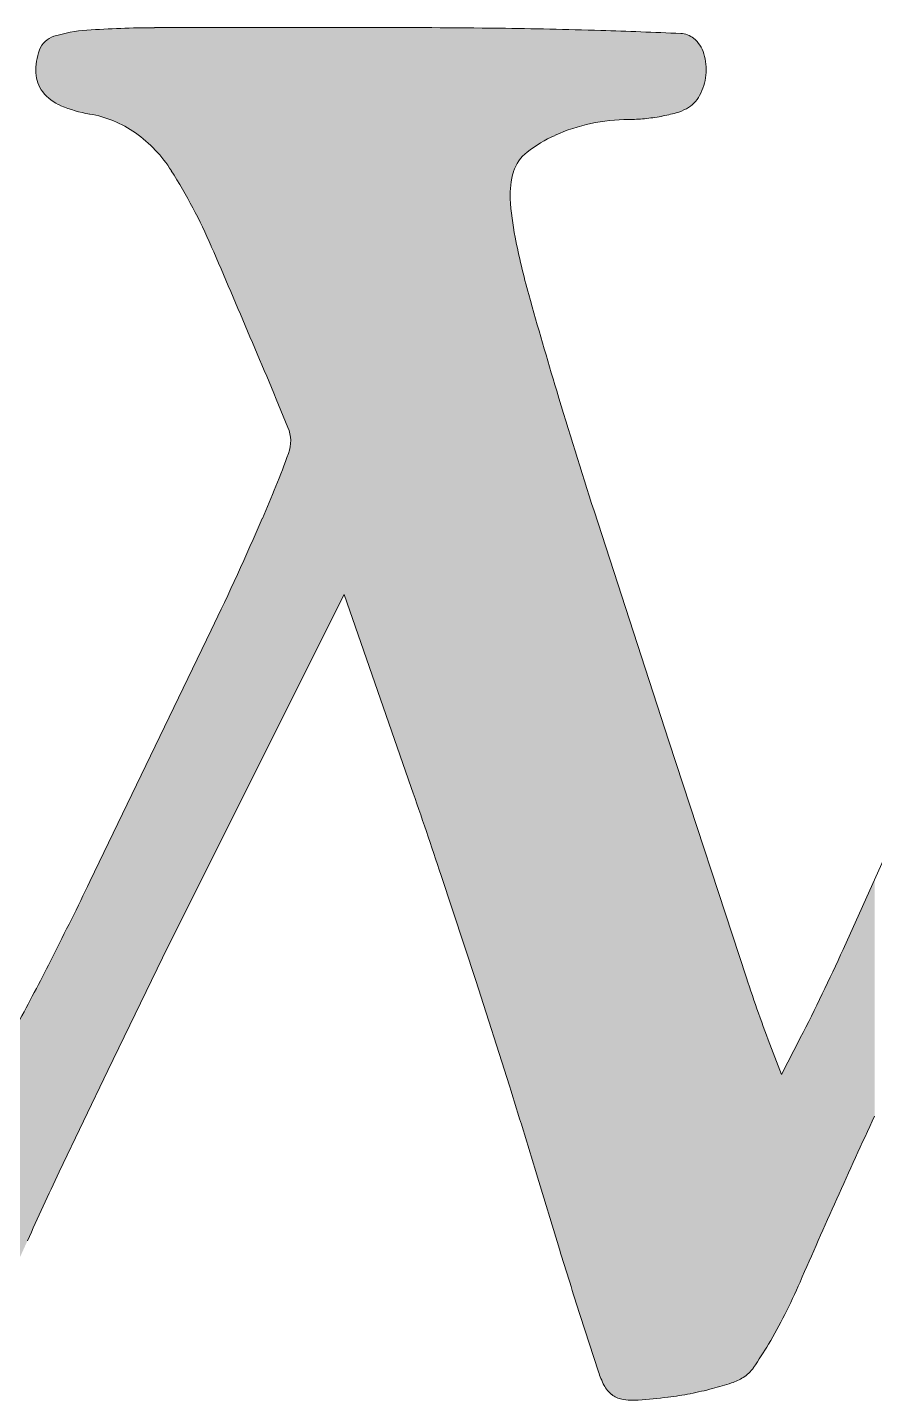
# Model space of a CAD drawing. Extents: x -1132 to 613, y -179 to 712.
# Drawn here: x 410.903 to 412.857, y 94.052 to 97.218 of the extents above; entities that cross this region are included whole.
import ezdxf

# ---------------------------------------------------------------- set-up
doc = ezdxf.new("R2010")
doc.units = 0
doc.layers.get('0').update_dxf_attribs({"lineweight": 13})
doc.layers.add('G-XREF-____-OTLN', color=7, linetype='Continuous', lineweight=13)

# ---------------------------------------------------------------- blocks, each defined once
blk = doc.blocks.new('Blockreferenz-A0UJ2V74XE')
at = {"layer": 'G-XREF-____-OTLN', "color": 0, "linetype": 'ByBlock', "lineweight": -2, "ltscale": 0.13}
for p, q in [((411.6799, 97.2178), (411.196, 97.2178)), ((412.3825, 95.5718), (412.21, 96.1032)), ((411.3379, 95.3207), (411.6335, 95.9104)), ((411.6335, 95.9104), (411.7883, 95.4652)), ((411.327, 95.8283), (411.0469, 95.2482)), ((412.5614, 95.0262), (412.3825, 95.5718)), ((412.9925, 95.5546), (412.7848, 95.0919)), ((411.2145, 95.0722), (411.3379, 95.3207)), ((411.8573, 95.2624), (411.937, 95.0199)), ((411.0882, 94.8129), (411.2145, 95.0722)), ((411.937, 95.0199), (412.0146, 94.7773)), ((412.6421, 94.8033), (412.6192, 94.8634)), ((412.6857, 94.8875), (412.6421, 94.8033)), ((410.9762, 94.5789), (411.0882, 94.8129)), ((412.077, 94.5746), (412.1299, 94.4009)), ((412.1781, 94.2476), (412.2199, 94.1181))]:
    blk.add_line(p, q, dxfattribs=at)
for centre, major_axis, end_param in [((411.0634, 96.874), (-0.0233, 0.3375), 0.229265), ((411.2032, 94.8494), (-0.0073, 2.3678), 0.065866), ((411.6602, 65.5645), (0.3308, 31.6516), 0.009828), ((411.8822, 86.8078), (0.3431, 10.4031), 0.02252), ((411.6104, 78.5684), (0.7997, 18.6355), 0.009912), ((412.4079, 97.154), (0.0316, 0.0387), 0.642598), ((410.9793, 97.1476), (-0.0153, 0.0498), 0.911284), ((412.393, 97.1358), (0.0704, 0.0214), 0.590309), ((411.0557, 97.1187), (-0.1251, 0.0473), 0.405727), ((412.3434, 97.1207), (0.1247, -0.0127), 0.396148), ((410.998, 97.1162), (-0.0759, -0.0034), 0.619495), ((412.3428, 97.1208), (0.1108, -0.06), 0.395035), ((411.0205, 97.1338), (-0.0823, -0.0644), 0.507814), ((412.3877, 97.0964), (0.0353, -0.066), 0.583224), ((411.0962, 97.3133), (-0.1163, -0.2759), 0.231697), ((411.0035, 96.7648), (0.1485, 0.2097), 0.448902), ((412.2901, 97.4118), (0.0747, -0.399), 0.087154), ((412.3676, 97.1341), (0.0316, -0.1132), 0.21926), ((412.2882, 96.5976), (-0.0854, 0.3987), 0.214207), ((412.2899, 96.5895), (0, 0.4161), 0.210992), ((412.2899, 97.3719), (0, -0.3664), 0.099983), ((412.2811, 97.46), (0.0454, -0.4526), 0.085003), ((410.9729, 96.7215), (0.2619, 0.1658), 0.390019), ((412.2507, 96.6802), (-0.1308, 0.2888), 0.238728), ((412.1121, 96.8575), (-0.0567, 0.0725), 0.599538), ((410.1611, 96.2075), (1.1658, 0.5056), 0.155294), ((412.1887, 96.8331), (-0.1643, 0.0521), 0.367169), ((412.6812, 96.8627), (-0.6646, -0.0398), 0.134421), ((413.7177, 97.0666), (-1.6898, -0.3325), 0.079074), ((386.8676, 86.1052), (24.6361, 10.1904), 0.017004), ((424.4269, 100.0689), (-12.3675, -3.4672), 0.017972), ((425.3657, 100.3504), (-13.2419, -3.9704), 0.020972), ((411.4274, 96.2641), (0.0776, -0.0285), 0.74383), ((408.9537, 97.1716), (2.491, -1.0865), 0.05968), ((404.3463, 99.1813), (6.9807, -3.353), 0.036483), ((396.4843, 90.145), (15.3729, 5.1174), 0.013216), ((400.4336, 100.3992), (10.5269, -5.3254), 0.016496), ((408.8362, 96.8793), (3.8495, -1.9917), 0.052397), ((405.8463, 97.661), (5.0389, -2.7309), 0.028308), ((416.1129, 96.1952), (-3.5514, -1.169), 0.04619), ((397.0326, 90.0496), (15.0444, 4.525), 0.0135), ((429.8761, 86.831), (-17.0191, 7.8763), 0.022364), ((418.3521, 91.0792), (-7.3759, 3.4997), 0.02146), ((427.0058, 98.9919), (-14.8759, -4.5909), 0.010324), ((411.3611, 94.9019), (1.2889, -0.6521), 0.05728), ((411.6508, 94.7553), (0.9617, -0.5735), 0.069329), ((411.7485, 94.6971), (0.8291, -0.5697), 0.064362), ((412.4182, 94.1827), (-0.1982, -0.0646), 0.164096), ((412.4867, 94.2131), (0.0406, -0.1209), 0.233008), ((412.512, 94.1724), (0.0421, -0.0676), 0.412072), ((412.2917, 94.117), (-0.0586, -0.0304), 0.419733), ((412.2821, 94.8445), (0.1499, -0.7771), 0.066282), ((412.3081, 94.7455), (0.1751, -0.6665), 0.066814), ((412.2842, 94.1075), (-0.0336, -0.0422), 0.488584), ((412.3011, 94.1989), (-0.0268, -0.1443), 0.257448), ((412.2074, 95.4598), (0.1046, -1.4073), 0.04881), ((412.286, 94.8243), (0.0946, -0.7651), 0.067602)]:
    blk.add_ellipse(centre, major_axis=major_axis, ratio=1, start_param=0, end_param=end_param, dxfattribs=at)
for points in [[(410.989, 97.0338), (410.9799, 97.2018), (410.989, 97.2041)], [(410.9906, 97.0332), (410.989, 97.2041), (410.9906, 97.2044)], [(410.989, 97.0338), (410.989, 97.2041), (410.9906, 97.0332)], [(411.0015, 97.0293), (410.9906, 97.2044), (411.0015, 97.2066)], [(410.9906, 97.0332), (410.9906, 97.2044), (411.0015, 97.0293)], [(411.0017, 97.0292), (411.0015, 97.2066), (411.0017, 97.2067)], [(411.0015, 97.0293), (411.0015, 97.2066), (411.0017, 97.0292)], [(411.0125, 97.0259), (411.0017, 97.2067), (411.0125, 97.2085)], [(411.0017, 97.0292), (411.0017, 97.2067), (411.0125, 97.0259)], [(411.0144, 97.0253), (411.0125, 97.2085), (411.0144, 97.2088)], [(411.0125, 97.0259), (411.0125, 97.2085), (411.0144, 97.0253)], [(411.0237, 97.0228), (411.0144, 97.2088), (411.0237, 97.21)], [(411.0144, 97.0253), (411.0144, 97.2088), (411.0237, 97.0228)], [(411.0273, 97.022), (411.0237, 97.21), (411.0273, 97.2104)], [(411.0237, 97.0228), (411.0237, 97.21), (411.0273, 97.022)], [(411.0349, 97.0203), (411.0273, 97.2104), (411.0349, 97.2111)], [(411.0273, 97.022), (411.0273, 97.2104), (411.0349, 97.0203)], [(411.0401, 97.0193), (411.0349, 97.2111), (411.0401, 97.2116)], [(411.0349, 97.0203), (411.0349, 97.2111), (411.0401, 97.0193)], [(411.0463, 97.0181), (411.0401, 97.2116), (411.0463, 97.2119)], [(411.0401, 97.0193), (411.0401, 97.2116), (411.0463, 97.0181)], [(411.0651, 97.0142), (411.0463, 97.2119), (411.0651, 97.2131)], [(411.0463, 97.0181), (411.0463, 97.2119), (411.0651, 97.0142)], [(411.079, 97.0102), (411.0651, 97.2131), (411.079, 97.2139)], [(411.0651, 97.0142), (411.0651, 97.2131), (411.079, 97.0102)], [(411.0836, 97.0089), (411.079, 97.2139), (411.0836, 97.2141)], [(411.079, 97.0102), (411.079, 97.2139), (411.0836, 97.0089)], [(411.1016, 97.0022), (411.0836, 97.2141), (411.1016, 97.2149)], [(411.0836, 97.0089), (411.0836, 97.2141), (411.1016, 97.0022)], [(411.118, 96.9947), (411.1016, 97.2149), (411.118, 97.2156)], [(411.1016, 97.0022), (411.1016, 97.2149), (411.118, 96.9947)], [(411.1191, 96.9942), (411.118, 97.2156), (411.1191, 97.2157)], [(411.118, 96.9947), (411.118, 97.2156), (411.1191, 96.9942)], [(411.1359, 96.9849), (411.1191, 97.2157), (411.1359, 97.2161)], [(411.1191, 96.9942), (411.1191, 97.2157), (411.1359, 96.9849)], [(411.152, 96.9744), (411.1359, 97.2161), (411.152, 97.2166)], [(411.1359, 96.9849), (411.1359, 97.2161), (411.152, 96.9744)], [(411.157, 96.9707), (411.152, 97.2166), (411.157, 97.2167)], [(411.152, 96.9744), (411.152, 97.2166), (411.157, 96.9707)], [(411.1681, 96.9623), (411.157, 97.2167), (411.1681, 97.2169)], [(411.157, 96.9707), (411.157, 97.2167), (411.1681, 96.9623)], [(411.1833, 96.9491), (411.1681, 97.2169), (411.1833, 97.217)], [(411.1681, 96.9623), (411.1681, 97.2169), (411.1833, 96.9491)], [(411.196, 96.9366), (411.1833, 97.217), (411.196, 97.2172)], [(411.1833, 96.9491), (411.1833, 97.217), (411.196, 96.9366)], [(411.196, 96.9366), (411.196, 97.2172), (411.1976, 96.9349)], [(411.1976, 96.9349), (411.196, 97.2172), (411.1976, 97.2172)], [(411.1976, 96.9349), (411.1976, 97.2172), (411.211, 96.9199)], [(411.211, 96.9199), (411.1976, 97.2172), (411.211, 97.2172)], [(411.211, 96.9199), (411.211, 97.2172), (411.2234, 96.904)], [(411.2234, 96.904), (411.211, 97.2172), (411.2234, 97.2172)], [(411.2347, 96.8873), (411.2234, 97.2172), (411.2347, 97.2173)], [(411.2234, 96.904), (411.2234, 97.2172), (411.2347, 96.8873)], [(411.2347, 96.8873), (411.2347, 97.2173), (411.252, 96.8593)], [(411.252, 96.8593), (411.2347, 97.2173), (411.252, 97.2173)], [(411.252, 96.8593), (411.252, 97.2173), (411.2685, 96.8309)], [(411.2685, 96.8309), (411.252, 97.2173), (411.2685, 97.2173)], [(411.2842, 96.802), (411.2685, 97.2173), (411.2842, 97.2174)], [(411.2685, 96.8309), (411.2685, 97.2173), (411.2842, 96.802)], [(411.2842, 96.802), (411.2842, 97.2174), (411.2992, 96.7727)], [(411.2992, 96.7727), (411.2842, 97.2174), (411.2992, 97.2174)], [(411.2992, 96.7727), (411.2992, 97.2174), (411.3135, 96.7431)], [(411.3135, 96.7431), (411.2992, 97.2174), (411.3135, 97.2174)], [(411.327, 96.7131), (411.3135, 97.2174), (411.327, 97.2175)], [(411.3135, 96.7431), (411.3135, 97.2174), (411.327, 96.7131)], [(411.4163, 96.5048), (411.327, 97.2175), (411.4163, 97.2176)], [(411.327, 96.7131), (411.327, 97.2175), (411.4163, 96.5048)], [(411.4379, 96.453), (411.4163, 97.2176), (411.4379, 97.2177)], [(411.4163, 96.5048), (411.4163, 97.2176), (411.4379, 96.453)], [(411.4379, 96.453), (411.4379, 97.2177), (411.5038, 96.2957)], [(411.5038, 96.2957), (411.4379, 97.2177), (411.5038, 97.2177)], [(411.5038, 96.2957), (411.5038, 97.2177), (411.5071, 96.286)], [(411.5071, 96.286), (411.5038, 97.2177), (411.5071, 97.2177)], [(411.5071, 96.286), (411.5071, 97.2177), (411.5092, 96.276)], [(411.5092, 96.276), (411.5071, 97.2177), (411.5092, 97.2177)], [(411.5092, 96.276), (411.5092, 97.2177), (411.51, 96.2658)], [(411.51, 96.2658), (411.5092, 97.2177), (411.51, 97.2177)], [(411.51, 95.6641), (411.51, 97.2177), (411.6335, 95.9104)], [(411.6335, 95.9104), (411.51, 97.2177), (411.6335, 97.2177)], [(411.6799, 95.7771), (411.6335, 97.2177), (411.6799, 97.2178)], [(411.6335, 95.9104), (411.6335, 97.2177), (411.6799, 95.7771)], [(411.6799, 95.7771), (411.6799, 97.2178), (411.7883, 95.4652)], [(411.7883, 95.4652), (411.6799, 97.2178), (411.7883, 97.2174)], [(411.7883, 95.4652), (411.7883, 97.2174), (411.8231, 95.3639)], [(411.8231, 95.3639), (411.7883, 97.2174), (411.8231, 97.2173)], [(411.8231, 95.3639), (411.8231, 97.2173), (411.8354, 95.3274)], [(411.8354, 95.3274), (411.8231, 97.2173), (411.8354, 97.2173)], [(411.8354, 95.3274), (411.8354, 97.2173), (411.8573, 95.2624)], [(411.8573, 95.2624), (411.8354, 97.2173), (411.8573, 97.2171)], [(411.8573, 95.2624), (411.8573, 97.2171), (411.8973, 95.1412)], [(411.8973, 95.1412), (411.8573, 97.2171), (411.8973, 97.2168)], [(411.8973, 95.1412), (411.8973, 97.2168), (411.937, 95.0199)], [(411.937, 95.0199), (411.8973, 97.2168), (411.937, 97.2165)], [(411.937, 95.0199), (411.937, 97.2165), (411.976, 94.8987)], [(411.976, 94.8987), (411.937, 97.2165), (411.976, 97.2162)], [(411.976, 94.8987), (411.976, 97.2162), (411.9909, 94.8516)], [(411.9909, 94.8516), (411.976, 97.2162), (411.9909, 97.216)], [(411.9909, 94.8516), (411.9909, 97.216), (412.0146, 94.7773)], [(412.0146, 94.7773), (411.9909, 97.216), (412.0146, 97.2157)], [(412.0146, 94.7773), (412.0146, 97.2157), (412.0163, 94.7717)], [(412.0163, 94.7717), (412.0146, 97.2157), (412.0163, 97.2156)], [(412.0163, 96.8334), (412.0163, 97.2156), (412.0166, 96.8439)], [(412.0166, 96.8439), (412.0163, 97.2156), (412.0166, 97.2156)], [(412.0166, 96.8439), (412.0166, 97.2156), (412.0176, 96.8544)], [(412.0176, 96.8544), (412.0166, 97.2156), (412.0176, 97.2156)], [(412.0176, 96.8544), (412.0176, 97.2156), (412.0192, 96.8648)], [(412.0192, 96.8648), (412.0176, 97.2156), (412.0192, 97.2156)], [(412.0192, 96.8648), (412.0192, 97.2156), (412.0215, 96.8751)], [(412.0215, 96.8751), (412.0192, 97.2156), (412.0215, 97.2156)], [(412.0215, 96.8751), (412.0215, 97.2156), (412.0244, 96.8853)], [(412.0244, 96.8853), (412.0215, 97.2156), (412.0244, 97.2155)], [(412.0244, 96.8853), (412.0244, 97.2155), (412.0276, 96.8939)], [(412.0276, 96.8939), (412.0244, 97.2155), (412.0276, 97.2155)], [(412.0276, 96.8939), (412.0276, 97.2155), (412.0316, 96.9021)], [(412.0316, 96.9021), (412.0276, 97.2155), (412.0316, 97.2154)], [(412.0316, 96.9021), (412.0316, 97.2154), (412.0365, 96.9099)], [(412.0365, 96.9099), (412.0316, 97.2154), (412.0365, 97.2153)], [(412.0365, 96.9099), (412.0365, 97.2153), (412.0421, 96.9172)], [(412.0421, 96.9172), (412.0365, 97.2153), (412.0421, 97.2152)], [(412.0421, 96.9172), (412.0421, 97.2152), (412.0484, 96.9239)], [(412.0484, 96.9239), (412.0421, 97.2152), (412.0484, 97.2151)], [(412.0484, 96.9239), (412.0484, 97.2151), (412.0554, 96.9299)], [(412.0554, 96.9299), (412.0484, 97.2151), (412.0554, 97.215)], [(412.0554, 96.9299), (412.0554, 97.215), (412.0655, 96.9375)], [(412.0655, 96.9375), (412.0554, 97.215), (412.0655, 97.2148)], [(412.0655, 96.9375), (412.0655, 97.2148), (412.0758, 96.9447)], [(412.0758, 96.9447), (412.0655, 97.2148), (412.0758, 97.2147)], [(412.0758, 96.9447), (412.0758, 97.2147), (412.0865, 96.9514)], [(412.0865, 96.9514), (412.0758, 97.2147), (412.0865, 97.2145)], [(412.0865, 96.9514), (412.0865, 97.2145), (412.0974, 96.9577)], [(412.0974, 96.9577), (412.0865, 97.2145), (412.0974, 97.2143)], [(412.0974, 96.9577), (412.0974, 97.2143), (412.1081, 96.9634)], [(412.1081, 96.9634), (412.0974, 97.2143), (412.1081, 97.2142)], [(412.1081, 96.9634), (412.1081, 97.2142), (412.1086, 96.9636)], [(412.1086, 96.9636), (412.1081, 97.2142), (412.1086, 97.2141)], [(412.1086, 96.9636), (412.1086, 97.2141), (412.12, 96.969)], [(412.12, 96.969), (412.1086, 97.2141), (412.12, 97.2138)], [(412.12, 96.969), (412.12, 97.2138), (412.1333, 96.9748)], [(412.1333, 96.9748), (412.12, 97.2138), (412.1333, 97.2135)], [(412.1333, 96.9748), (412.1333, 97.2135), (412.1469, 96.9801)], [(412.1469, 96.9801), (412.1333, 97.2135), (412.1469, 97.2131)], [(412.1469, 96.9801), (412.1469, 97.2131), (412.1606, 96.9849)], [(412.1606, 96.9849), (412.1469, 97.2131), (412.1606, 97.2127)], [(412.1606, 96.9849), (412.1606, 97.2127), (412.1745, 96.9892)], [(412.1745, 96.9892), (412.1606, 97.2127), (412.1745, 97.2123)], [(412.1745, 96.9892), (412.1745, 97.2123), (412.1886, 96.993)], [(412.1886, 96.993), (412.1745, 97.2123), (412.1886, 97.212)], [(412.1886, 96.993), (412.1886, 97.212), (412.2028, 96.9963)], [(412.2028, 96.9963), (412.1886, 97.212), (412.2028, 97.2116)], [(412.2028, 96.9963), (412.2028, 97.2116), (412.2171, 96.9991)], [(412.2171, 96.9991), (412.2028, 97.2116), (412.2171, 97.2112)], [(412.2171, 96.9991), (412.2171, 97.2112), (412.2253, 97.0004)], [(412.2253, 97.0004), (412.2171, 97.2112), (412.2253, 97.211)], [(412.2253, 97.0004), (412.2253, 97.211), (412.2316, 97.0014)], [(412.2316, 97.0014), (412.2253, 97.211), (412.2316, 97.2107)], [(412.2316, 97.0014), (412.2316, 97.2107), (412.2461, 97.0032)], [(412.2461, 97.0032), (412.2316, 97.2107), (412.2461, 97.2102)], [(412.2461, 97.0032), (412.2461, 97.2102), (412.2607, 97.0045)], [(412.2607, 97.0045), (412.2461, 97.2102), (412.2607, 97.2097)], [(412.2607, 97.0045), (412.2607, 97.2097), (412.2753, 97.0053)], [(412.2753, 97.0053), (412.2607, 97.2097), (412.2753, 97.2092)], [(412.2753, 97.0053), (412.2753, 97.2092), (412.2899, 97.0055)], [(412.2899, 97.0055), (412.2753, 97.2092), (412.2899, 97.2087)], [(412.2899, 97.0055), (412.2899, 97.2087), (412.296, 97.0056)], [(412.296, 97.0056), (412.2899, 97.2087), (412.296, 97.2084)], [(412.296, 97.0056), (412.296, 97.2084), (412.3021, 97.0057)], [(412.3021, 97.0057), (412.296, 97.2084), (412.3021, 97.2082)], [(412.3021, 97.0057), (412.3021, 97.2082), (412.3082, 97.006)], [(412.3082, 97.006), (412.3021, 97.2082), (412.3082, 97.208)], [(412.3082, 97.006), (412.3082, 97.208), (412.3143, 97.0063)], [(412.3143, 97.0063), (412.3082, 97.208), (412.3143, 97.2078)], [(412.3143, 97.0063), (412.3143, 97.2078), (412.3177, 97.0066)], [(412.3177, 97.0066), (412.3143, 97.2078), (412.3177, 97.2077)], [(412.3177, 97.0066), (412.3177, 97.2077), (412.3204, 97.0068)], [(412.3204, 97.0068), (412.3177, 97.2077), (412.3204, 97.2076)], [(412.3204, 97.0068), (412.3204, 97.2076), (412.3265, 97.0074)], [(412.3265, 97.0074), (412.3204, 97.2076), (412.3265, 97.2073)], [(412.3265, 97.0074), (412.3265, 97.2073), (412.3342, 97.0082)], [(412.3342, 97.0082), (412.3265, 97.2073), (412.3342, 97.207)], [(412.3342, 97.0082), (412.3342, 97.207), (412.3418, 97.0092)], [(412.3418, 97.0092), (412.3342, 97.207), (412.3418, 97.2067)], [(412.3418, 97.0092), (412.3418, 97.2067), (412.3495, 97.0103)], [(412.3495, 97.0103), (412.3418, 97.2067), (412.3495, 97.2064)], [(412.3495, 97.0103), (412.3495, 97.2064), (412.3571, 97.0115)], [(412.3571, 97.0115), (412.3495, 97.2064), (412.3571, 97.2061)], [(412.3571, 97.0115), (412.3571, 97.2061), (412.3647, 97.0128)], [(412.3647, 97.0128), (412.3571, 97.2061), (412.3647, 97.2058)], [(412.3647, 97.0128), (412.3647, 97.2058), (412.3717, 97.0142)], [(412.3717, 97.0142), (412.3647, 97.2058), (412.3717, 97.2055)], [(412.3717, 97.0142), (412.3717, 97.2055), (412.3786, 97.0157)], [(412.3786, 97.0157), (412.3717, 97.2055), (412.3786, 97.2052)], [(412.3786, 97.0157), (412.3786, 97.2052), (412.3855, 97.0173)], [(412.3855, 97.0173), (412.3786, 97.2052), (412.3855, 97.2049)], [(412.3855, 97.0173), (412.3855, 97.2049), (412.3923, 97.019)], [(412.3923, 97.019), (412.3855, 97.2049), (412.3923, 97.2047)], [(412.3923, 97.019), (412.3923, 97.2047), (412.3992, 97.0209)], [(412.3992, 97.0209), (412.3923, 97.2047), (412.3992, 97.2044)], [(412.3992, 97.0209), (412.3992, 97.2044), (412.4033, 97.0221)], [(412.4033, 97.0221), (412.3992, 97.2044), (412.4033, 97.2042)], [(412.4033, 97.0221), (412.4033, 97.2042), (412.4074, 97.0235)], [(412.4074, 97.0235), (412.4033, 97.2042), (412.4074, 97.2041)], [(412.4074, 97.0235), (412.4074, 97.2041), (412.41, 97.0245)], [(412.41, 97.0245), (412.4074, 97.2041), (412.41, 97.2039)], [(412.41, 97.0245), (412.41, 97.2039), (412.4114, 97.025)], [(412.4114, 97.025), (412.41, 97.2039), (412.4114, 97.2038)], [(412.4114, 97.025), (412.4114, 97.2038), (412.4153, 97.0267)], [(412.4153, 97.0267), (412.4114, 97.2038), (412.4153, 97.2034)], [(412.4153, 97.0267), (412.4153, 97.2034), (412.4154, 97.0267)], [(412.4154, 97.0267), (412.4153, 97.2034), (412.4154, 97.2034)], [(412.4154, 97.0267), (412.4154, 97.2034), (412.4192, 97.0285)], [(412.4192, 97.0285), (412.4154, 97.2034), (412.4192, 97.2026)], [(410.9336, 97.0758), (410.9306, 97.166), (410.9336, 97.1726)], [(410.9339, 97.0753), (410.9336, 97.1726), (410.9339, 97.1732)], [(410.9336, 97.0758), (410.9336, 97.1726), (410.9339, 97.0753)], [(410.9381, 97.0694), (410.9339, 97.1732), (410.9381, 97.1795)], [(410.9339, 97.0753), (410.9339, 97.1732), (410.9381, 97.0694)], [(410.9383, 97.0691), (410.9381, 97.1795), (410.9383, 97.1798)], [(410.9381, 97.0694), (410.9381, 97.1795), (410.9383, 97.0691)], [(410.9437, 97.0629), (410.9383, 97.1798), (410.9437, 97.1856)], [(410.9383, 97.0691), (410.9383, 97.1798), (410.9437, 97.0629)], [(410.9439, 97.0626), (410.9437, 97.1856), (410.9439, 97.1858)], [(410.9437, 97.0629), (410.9437, 97.1856), (410.9439, 97.0626)], [(410.9498, 97.0567), (410.9439, 97.1858), (410.9498, 97.1906)], [(410.9439, 97.0626), (410.9439, 97.1858), (410.9498, 97.0567)], [(410.9502, 97.0564), (410.9498, 97.1906), (410.9502, 97.1908)], [(410.9498, 97.0567), (410.9498, 97.1906), (410.9502, 97.0564)], [(410.9567, 97.051), (410.9502, 97.1908), (410.9567, 97.1945)], [(410.9502, 97.0564), (410.9502, 97.1908), (410.9567, 97.051)], [(410.957, 97.0507), (410.9567, 97.1945), (410.957, 97.1947)], [(410.9567, 97.051), (410.9567, 97.1945), (410.957, 97.0507)], [(410.964, 97.0458), (410.957, 97.1947), (410.964, 97.1974)], [(410.957, 97.0507), (410.957, 97.1947), (410.964, 97.0458)], [(410.9642, 97.0457), (410.964, 97.1974), (410.9642, 97.1975)], [(410.964, 97.0458), (410.964, 97.1974), (410.9642, 97.0457)], [(410.9719, 97.0412), (410.9642, 97.1975), (410.9719, 97.1997)], [(410.9642, 97.0457), (410.9642, 97.1975), (410.9719, 97.0412)], [(410.9765, 97.0391), (410.9719, 97.1997), (410.9765, 97.201)], [(410.9719, 97.0412), (410.9719, 97.1997), (410.9765, 97.0391)], [(410.9799, 97.0374), (410.9765, 97.201), (410.9799, 97.2018)], [(410.9765, 97.0391), (410.9765, 97.201), (410.9799, 97.0374)], [(410.9799, 97.0374), (410.9799, 97.2018), (410.989, 97.0338)], [(412.4192, 97.0285), (412.4192, 97.2026), (412.4206, 97.0292)], [(412.4206, 97.0292), (412.4192, 97.2026), (412.4206, 97.2023)], [(412.4206, 97.0292), (412.4206, 97.2023), (412.423, 97.0304)], [(412.423, 97.0304), (412.4206, 97.2023), (412.423, 97.2016)], [(412.423, 97.0304), (412.423, 97.2016), (412.4257, 97.032)], [(412.4257, 97.032), (412.423, 97.2016), (412.4257, 97.2007)], [(412.4257, 97.032), (412.4257, 97.2007), (412.4293, 97.0342)], [(412.4293, 97.0342), (412.4257, 97.2007), (412.4293, 97.1991)], [(412.4293, 97.0342), (412.4293, 97.1991), (412.4306, 97.0351)], [(412.4306, 97.0351), (412.4293, 97.1991), (412.4306, 97.1985)], [(412.4306, 97.0351), (412.4306, 97.1985), (412.4351, 97.0385)], [(412.4351, 97.0385), (412.4306, 97.1985), (412.4351, 97.1959)], [(412.4351, 97.0385), (412.4351, 97.1959), (412.4352, 97.0386)], [(412.4352, 97.0386), (412.4351, 97.1959), (412.4352, 97.1959)], [(412.4352, 97.0386), (412.4352, 97.1959), (412.4395, 97.0425)], [(412.4395, 97.0425), (412.4352, 97.1959), (412.4395, 97.1927)], [(412.4395, 97.0425), (412.4395, 97.1927), (412.4405, 97.0434)], [(412.4405, 97.0434), (412.4395, 97.1927), (412.4405, 97.1918)], [(412.4405, 97.0434), (412.4405, 97.1918), (412.4449, 97.0482)], [(412.4449, 97.0482), (412.4405, 97.1918), (412.4449, 97.1879)], [(412.4449, 97.0482), (412.4449, 97.1879), (412.4454, 97.0488)], [(412.4454, 97.0488), (412.4449, 97.1879), (412.4454, 97.1873)], [(412.4454, 97.0488), (412.4454, 97.1873), (412.4498, 97.0545)], [(412.4498, 97.0545), (412.4454, 97.1873), (412.4498, 97.1825)], [(412.4498, 97.0545), (412.4498, 97.1825), (412.4498, 97.0546)], [(412.4498, 97.0546), (412.4498, 97.1825), (412.4498, 97.1825)], [(412.4498, 97.0546), (412.4498, 97.1825), (412.4536, 97.0608)], [(412.4536, 97.0608), (412.4498, 97.1825), (412.4536, 97.1774)], [(412.4536, 97.0608), (412.4536, 97.1774), (412.4541, 97.0619)], [(412.4541, 97.0619), (412.4536, 97.1774), (412.4541, 97.1767)], [(412.4541, 97.0619), (412.4541, 97.1767), (412.4578, 97.07)], [(412.4578, 97.07), (412.4541, 97.1767), (412.4578, 97.1705)], [(410.9236, 97.1011), (410.9228, 97.1335), (410.9236, 97.1398)], [(410.9244, 97.0973), (410.9236, 97.1398), (410.9244, 97.1438)], [(410.9236, 97.1011), (410.9236, 97.1398), (410.9244, 97.0973)], [(410.9253, 97.0942), (410.9244, 97.1438), (410.9253, 97.1487)], [(410.9244, 97.0973), (410.9244, 97.1438), (410.9253, 97.0942)], [(410.9267, 97.0898), (410.9253, 97.1487), (410.9267, 97.1539)], [(410.9253, 97.0942), (410.9253, 97.1487), (410.9267, 97.0898)], [(410.9277, 97.0876), (410.9267, 97.1539), (410.9277, 97.1575)], [(410.9267, 97.0898), (410.9267, 97.1539), (410.9277, 97.0876)], [(410.9298, 97.0826), (410.9277, 97.1575), (410.9298, 97.1638)], [(410.9277, 97.0876), (410.9277, 97.1575), (410.9298, 97.0826)], [(410.9306, 97.0812), (410.9298, 97.1638), (410.9306, 97.166)], [(410.9298, 97.0826), (410.9298, 97.1638), (410.9306, 97.0812)], [(410.9306, 97.0812), (410.9306, 97.166), (410.9336, 97.0758)], [(412.4578, 97.07), (412.4578, 97.1705), (412.4605, 97.0758)], [(412.4605, 97.0758), (412.4578, 97.1705), (412.4605, 97.1649)], [(412.4605, 97.0758), (412.4605, 97.1649), (412.4609, 97.0772)], [(412.4609, 97.0772), (412.4605, 97.1649), (412.4609, 97.164)], [(412.4609, 97.0772), (412.4609, 97.164), (412.4633, 97.0851)], [(412.4633, 97.0851), (412.4609, 97.164), (412.4633, 97.1572)], [(412.4633, 97.0851), (412.4633, 97.1572), (412.4653, 97.0917)], [(412.4653, 97.0917), (412.4633, 97.1572), (412.4653, 97.1486)], [(412.4653, 97.0917), (412.4653, 97.1486), (412.4671, 97.1021)], [(412.4671, 97.1021), (412.4653, 97.1486), (412.4671, 97.141)], [(412.4671, 97.1021), (412.4671, 97.141), (412.4681, 97.108)], [(412.4681, 97.108), (412.4671, 97.141), (412.4681, 97.1307)], [(410.9221, 97.1128), (410.922, 97.1218), (410.9221, 97.1235)], [(410.9225, 97.1084), (410.9221, 97.1235), (410.9225, 97.1309)], [(410.9221, 97.1128), (410.9221, 97.1235), (410.9225, 97.1084)], [(410.9228, 97.105), (410.9225, 97.1309), (410.9228, 97.1335)], [(410.9225, 97.1084), (410.9225, 97.1309), (410.9228, 97.105)], [(410.9228, 97.105), (410.9228, 97.1335), (410.9236, 97.1011)], [(412.4681, 97.108), (412.4681, 97.1307), (412.4687, 97.1245)], [(412.0163, 94.7717), (412.0163, 96.8334), (412.0166, 94.7707)], [(412.0166, 94.7707), (412.0163, 96.8334), (412.0166, 96.8228)], [(412.0166, 94.7707), (412.0166, 96.8228), (412.0177, 94.7673)], [(412.0177, 94.7673), (412.0166, 96.8228), (412.0177, 96.808)], [(412.0177, 94.7673), (412.0177, 96.808), (412.0191, 94.7629)], [(412.0191, 94.7629), (412.0177, 96.808), (412.0191, 96.7931)], [(412.0191, 94.7629), (412.0191, 96.7931), (412.0208, 94.7573)], [(412.0208, 94.7573), (412.0191, 96.7931), (412.0208, 96.7783)], [(412.0208, 94.7573), (412.0208, 96.7783), (412.0228, 94.7507)], [(412.0228, 94.7507), (412.0208, 96.7783), (412.0228, 96.7635)], [(412.0228, 94.7507), (412.0228, 96.7635), (412.0252, 94.7431)], [(412.0252, 94.7431), (412.0228, 96.7635), (412.0252, 96.7488)], [(412.0252, 94.7431), (412.0252, 96.7488), (412.0279, 94.7344)], [(412.0279, 94.7344), (412.0252, 96.7488), (412.0279, 96.7341)], [(412.0279, 94.7344), (412.0279, 96.7341), (412.0334, 94.7168)], [(412.0334, 94.7168), (412.0279, 96.7341), (412.0334, 96.7074)], [(412.0334, 94.7168), (412.0334, 96.7074), (412.0393, 94.698)], [(412.0393, 94.698), (412.0334, 96.7074), (412.0393, 96.6809)], [(412.0393, 94.698), (412.0393, 96.6809), (412.0456, 94.6777)], [(412.0456, 94.6777), (412.0393, 96.6809), (412.0456, 96.6544)], [(412.0456, 94.6777), (412.0456, 96.6544), (412.0461, 94.6761)], [(412.0461, 94.6761), (412.0456, 96.6544), (412.0461, 96.6523)], [(412.0461, 94.6761), (412.0461, 96.6523), (412.0523, 94.6557)], [(412.0523, 94.6557), (412.0461, 96.6523), (412.0523, 96.628)], [(412.0523, 94.6557), (412.0523, 96.628), (412.0595, 94.6322)], [(412.0595, 94.6322), (412.0523, 96.628), (412.0595, 96.6017)], [(412.0595, 94.6322), (412.0595, 96.6017), (412.077, 94.5746)], [(412.077, 94.5746), (412.0595, 96.6017), (412.077, 96.5402)], [(412.077, 94.5746), (412.077, 96.5402), (412.0911, 94.528)], [(412.0911, 94.528), (412.077, 96.5402), (412.0911, 96.4907)], [(412.0911, 94.528), (412.0911, 96.4907), (412.1033, 94.4877)], [(412.1033, 94.4877), (412.0911, 96.4907), (412.1033, 96.4494)], [(412.1033, 94.4877), (412.1033, 96.4494), (412.1238, 94.421)], [(412.1238, 94.421), (412.1033, 96.4494), (412.1238, 96.38)], [(412.1238, 94.421), (412.1238, 96.38), (412.1299, 94.4009)], [(412.1299, 94.4009), (412.1238, 96.38), (412.1299, 96.3599)], [(412.1299, 94.4009), (412.1299, 96.3599), (412.1538, 94.3242)], [(412.1538, 94.3242), (412.1299, 96.3599), (412.1538, 96.2817)], [(411.5096, 95.6632), (411.5079, 96.2454), (411.5096, 96.2555)], [(411.51, 95.6641), (411.5096, 96.2555), (411.51, 96.2658)], [(411.5096, 95.6632), (411.5096, 96.2555), (411.51, 95.6641)], [(412.1538, 94.3242), (412.1538, 96.2817), (412.1661, 94.2854)], [(412.1661, 94.2854), (412.1538, 96.2817), (412.1661, 96.2414)], [(411.505, 95.654), (411.4859, 96.1851), (411.505, 96.2356)], [(411.5079, 95.6599), (411.505, 96.2356), (411.5079, 96.2454)], [(411.505, 95.654), (411.505, 96.2356), (411.5079, 95.6599)], [(411.5079, 95.6599), (411.5079, 96.2454), (411.5096, 95.6632)], [(412.1661, 94.2854), (412.1661, 96.2414), (412.1781, 94.2476)], [(412.1781, 94.2476), (412.1661, 96.2414), (412.1781, 96.2036)], [(412.1781, 94.2476), (412.1781, 96.2036), (412.1989, 94.1828)], [(412.1989, 94.1828), (412.1781, 96.2036), (412.1989, 96.1379)], [(411.4859, 95.6159), (411.4658, 96.1349), (411.4859, 96.1851)], [(411.4859, 95.6159), (411.4859, 96.1851), (411.505, 95.654)], [(411.4658, 95.5757), (411.4446, 96.0851), (411.4658, 96.1349)], [(411.4658, 95.5757), (411.4658, 96.1349), (411.4859, 95.6159)], [(412.1989, 94.1828), (412.1989, 96.1379), (412.21, 94.1489)], [(412.21, 94.1489), (412.1989, 96.1379), (412.21, 96.1032)], [(412.21, 94.1489), (412.21, 96.1032), (412.2199, 94.1181)], [(412.2199, 94.1181), (412.21, 96.1032), (412.2199, 96.0723)], [(411.4446, 95.5336), (411.387, 95.9562), (411.4446, 96.0851)], [(411.4446, 95.5336), (411.4446, 96.0851), (411.4658, 95.5757)], [(412.2199, 94.1181), (412.2199, 96.0723), (412.2218, 94.1127)], [(412.2218, 94.1127), (412.2199, 96.0723), (412.2218, 96.0666)], [(412.2218, 94.1127), (412.2218, 96.0666), (412.2238, 94.1073)], [(412.2238, 94.1073), (412.2218, 96.0666), (412.2238, 96.0605)], [(412.2238, 94.1073), (412.2238, 96.0605), (412.2259, 94.1021)], [(412.2259, 94.1021), (412.2238, 96.0605), (412.2259, 96.0539)], [(412.2259, 94.1021), (412.2259, 96.0539), (412.2282, 94.0968)], [(412.2282, 94.0968), (412.2259, 96.0539), (412.2282, 96.0469)], [(412.2282, 94.0968), (412.2282, 96.0469), (412.2306, 94.0917)], [(412.2306, 94.0917), (412.2282, 96.0469), (412.2306, 96.0394)], [(412.2306, 94.0917), (412.2306, 96.0394), (412.2332, 94.0866)], [(412.2332, 94.0866), (412.2306, 96.0394), (412.2332, 96.0315)], [(412.2332, 94.0866), (412.2332, 96.0315), (412.2354, 94.0826)], [(412.2354, 94.0826), (412.2332, 96.0315), (412.2354, 96.0245)], [(412.2354, 94.0826), (412.2354, 96.0245), (412.238, 94.0787)], [(412.238, 94.0787), (412.2354, 96.0245), (412.238, 96.0166)], [(412.238, 94.0787), (412.238, 96.0166), (412.2408, 94.075)], [(412.2408, 94.075), (412.238, 96.0166), (412.2408, 96.0079)], [(412.2408, 94.075), (412.2408, 96.0079), (412.2439, 94.0716)], [(412.2439, 94.0716), (412.2408, 96.0079), (412.2439, 95.9985)], [(412.2439, 94.0716), (412.2439, 95.9985), (412.2471, 94.0683)], [(412.2471, 94.0683), (412.2439, 95.9985), (412.2471, 95.9883)], [(412.2471, 94.0683), (412.2471, 95.9883), (412.2507, 94.0653)], [(412.2507, 94.0653), (412.2471, 95.9883), (412.2507, 95.9775)], [(412.2507, 94.0653), (412.2507, 95.9775), (412.2542, 94.0628)], [(412.2542, 94.0628), (412.2507, 95.9775), (412.2542, 95.9665)], [(411.387, 95.4186), (411.3379, 95.8516), (411.387, 95.9562)], [(411.387, 95.4186), (411.387, 95.9562), (411.4446, 95.5336)], [(412.2542, 94.0628), (412.2542, 95.9665), (412.2579, 94.0605)], [(412.2579, 94.0605), (412.2542, 95.9665), (412.2579, 95.955)], [(412.2579, 94.0605), (412.2579, 95.955), (412.2619, 94.0585)], [(412.2619, 94.0585), (412.2579, 95.955), (412.2619, 95.9429)], [(412.2619, 94.0585), (412.2619, 95.9429), (412.2659, 94.0568)], [(412.2659, 94.0568), (412.2619, 95.9429), (412.2659, 95.9303)], [(412.2659, 94.0568), (412.2659, 95.9303), (412.2701, 94.0555)], [(412.2701, 94.0555), (412.2659, 95.9303), (412.2701, 95.9174)], [(412.2701, 94.0555), (412.2701, 95.9174), (412.2744, 94.0545)], [(412.2744, 94.0545), (412.2701, 95.9174), (412.2744, 95.9042)], [(412.2744, 94.0545), (412.2744, 95.9042), (412.2806, 94.0535)], [(412.2806, 94.0535), (412.2744, 95.9042), (412.2806, 95.885)], [(412.2806, 94.0535), (412.2806, 95.885), (412.2869, 94.0528)], [(412.2869, 94.0528), (412.2806, 95.885), (412.2869, 95.8657)], [(411.3379, 95.3207), (411.327, 95.8283), (411.3379, 95.8516)], [(411.3379, 95.3207), (411.3379, 95.8516), (411.387, 95.4186)], [(412.2869, 94.0528), (412.2869, 95.8657), (412.2931, 94.0523)], [(412.2931, 94.0523), (412.2869, 95.8657), (412.2931, 95.8463)], [(412.2931, 94.0523), (412.2931, 95.8463), (412.296, 94.0522)], [(412.296, 94.0522), (412.2931, 95.8463), (412.296, 95.8374)], [(411.327, 95.2988), (411.276, 95.7224), (411.327, 95.8283)], [(411.327, 95.2988), (411.327, 95.8283), (411.3379, 95.3207)], [(412.296, 94.0522), (412.296, 95.8374), (412.2994, 94.0521)], [(412.2994, 94.0521), (412.296, 95.8374), (412.2994, 95.8269)], [(412.2994, 94.0521), (412.2994, 95.8269), (412.3057, 94.0521)], [(412.3057, 94.0521), (412.2994, 95.8269), (412.3057, 95.8076)], [(412.3057, 94.0521), (412.3057, 95.8076), (412.312, 94.0525)], [(412.312, 94.0525), (412.3057, 95.8076), (412.312, 95.7883)], [(412.312, 94.0525), (412.312, 95.7883), (412.3349, 94.0544)], [(412.3349, 94.0544), (412.312, 95.7883), (412.3349, 95.718)], [(411.276, 95.1966), (411.2145, 95.5948), (411.276, 95.7224)], [(411.276, 95.1966), (411.276, 95.7224), (411.327, 95.2988)], [(412.3349, 94.0544), (412.3349, 95.718), (412.3577, 94.0566)], [(412.3577, 94.0566), (412.3349, 95.718), (412.3577, 95.6479)], [(412.3577, 94.0566), (412.3577, 95.6479), (412.3806, 94.0593)], [(412.3806, 94.0593), (412.3577, 95.6479), (412.3806, 95.5779)], [(411.2145, 95.0722), (411.1872, 95.5381), (411.2145, 95.5948)], [(411.2145, 95.0722), (411.2145, 95.5948), (411.276, 95.1966)], [(412.3806, 94.0593), (412.3806, 95.5779), (412.3825, 94.0595)], [(412.3825, 94.0595), (412.3806, 95.5779), (412.3825, 95.5718)], [(412.3825, 94.0595), (412.3825, 95.5718), (412.3935, 94.061)], [(412.3935, 94.061), (412.3825, 95.5718), (412.3935, 95.5384)], [(411.1872, 95.0164), (411.1511, 95.4635), (411.1872, 95.5381)], [(411.1872, 95.0164), (411.1872, 95.5381), (411.2145, 95.0722)], [(412.3935, 94.061), (412.3935, 95.5384), (412.4064, 94.0629)], [(412.4064, 94.0629), (412.3935, 95.5384), (412.4064, 95.4991)], [(412.4064, 94.0629), (412.4064, 95.4991), (412.4192, 94.065)], [(412.4192, 94.065), (412.4064, 95.4991), (412.4192, 95.46)], [(411.1511, 94.9426), (411.0882, 95.3335), (411.1511, 95.4635)], [(411.1511, 94.9426), (411.1511, 95.4635), (411.1872, 95.0164)], [(412.4192, 94.065), (412.4192, 95.46), (412.432, 94.0674)], [(412.432, 94.0674), (412.4192, 95.46), (412.432, 95.4209)], [(412.432, 94.0674), (412.432, 95.4209), (412.4449, 94.07)], [(412.4449, 94.07), (412.432, 95.4209), (412.4449, 95.3817)], [(412.4449, 94.07), (412.4449, 95.3817), (412.4577, 94.0728)], [(412.4577, 94.0728), (412.4449, 95.3817), (412.4577, 95.3426)], [(412.4577, 94.0728), (412.4577, 95.3426), (412.4704, 94.0758)], [(412.4704, 94.0758), (412.4577, 95.3426), (412.4704, 95.3037)], [(411.0882, 94.8129), (411.0469, 95.2482), (411.0882, 95.3335)], [(411.0882, 94.8129), (411.0882, 95.3335), (411.1511, 94.9426)], [(412.4704, 94.0758), (412.4704, 95.3037), (412.4832, 94.079)], [(412.4832, 94.079), (412.4704, 95.3037), (412.4832, 95.2649)], [(411.0469, 94.727), (411.032, 95.2178), (411.0469, 95.2482)], [(411.0469, 94.727), (411.0469, 95.2482), (411.0882, 94.8129)], [(412.4832, 94.079), (412.4832, 95.2649), (412.4943, 94.082)], [(412.4943, 94.082), (412.4832, 95.2649), (412.4943, 95.2311)], [(412.8571, 94.7073), (412.7848, 95.0919), (412.8571, 95.2522)], [(411.032, 94.696), (411.004, 95.1608), (411.032, 95.2178)], [(411.032, 94.696), (411.032, 95.2178), (411.0469, 94.727)], [(412.4943, 94.082), (412.4943, 95.2311), (412.5053, 94.0852)], [(412.5053, 94.0852), (412.4943, 95.2311), (412.5053, 95.1973)], [(412.5053, 94.0852), (412.5053, 95.1973), (412.5163, 94.0886)], [(412.5163, 94.0886), (412.5053, 95.1973), (412.5163, 95.1638)], [(411.004, 94.6374), (410.9762, 95.1052), (411.004, 95.1608)], [(411.004, 94.6374), (411.004, 95.1608), (411.032, 94.696)], [(412.5163, 94.0886), (412.5163, 95.1638), (412.5273, 94.0922)], [(412.5273, 94.0922), (412.5163, 95.1638), (412.5273, 95.1304)], [(412.5273, 94.0922), (412.5273, 95.1304), (412.5319, 94.0939)], [(412.5319, 94.0939), (412.5273, 95.1304), (412.5319, 95.1162)], [(412.5319, 94.0939), (412.5319, 95.1162), (412.5365, 94.0957)], [(412.5365, 94.0957), (412.5319, 95.1162), (412.5365, 95.1022)], [(410.9762, 94.5789), (410.9605, 95.0738), (410.9762, 95.1052)], [(410.9762, 94.5789), (410.9762, 95.1052), (411.004, 94.6374)], [(412.5365, 94.0957), (412.5365, 95.1022), (412.541, 94.0977)], [(412.541, 94.0977), (412.5365, 95.1022), (412.541, 95.0884)], [(412.541, 94.0977), (412.541, 95.0884), (412.5455, 94.0999)], [(412.5455, 94.0999), (412.541, 95.0884), (412.5455, 95.0748)], [(412.7848, 94.5487), (412.7701, 95.0601), (412.7848, 95.0919)], [(412.7848, 94.5487), (412.7848, 95.0919), (412.8571, 94.7073)], [(410.9605, 94.5453), (410.9391, 95.0322), (410.9605, 95.0738)], [(410.9605, 94.5453), (410.9605, 95.0738), (410.9762, 94.5789)], [(412.5455, 94.0999), (412.5455, 95.0748), (412.5498, 94.1023)], [(412.5498, 94.1023), (412.5455, 95.0748), (412.5498, 95.0616)], [(412.5498, 94.1023), (412.5498, 95.0616), (412.5541, 94.1048)], [(412.5541, 94.1048), (412.5498, 95.0616), (412.5541, 95.0486)], [(412.7701, 94.5165), (412.7529, 95.0232), (412.7701, 95.0601)], [(412.7701, 94.5165), (412.7701, 95.0601), (412.7848, 94.5487)], [(410.9391, 94.4996), (410.9234, 95.0017), (410.9391, 95.0322)], [(410.9391, 94.4996), (410.9391, 95.0322), (410.9605, 94.5453)], [(412.5541, 94.1048), (412.5541, 95.0486), (412.5586, 94.1079)], [(412.5586, 94.1079), (412.5541, 95.0486), (412.5586, 95.0348)], [(412.5586, 94.1079), (412.5586, 95.0348), (412.5614, 94.1101)], [(412.5614, 94.1101), (412.5586, 95.0348), (412.5614, 95.0262)], [(412.5614, 94.1101), (412.5614, 95.0262), (412.5629, 94.1112)], [(412.5629, 94.1112), (412.5614, 95.0262), (412.5629, 95.0217)], [(412.5629, 94.1112), (412.5629, 95.0217), (412.567, 94.1149)], [(412.567, 94.1149), (412.5629, 95.0217), (412.567, 95.0097)], [(412.7529, 94.4778), (412.7199, 94.955), (412.7529, 95.0232)], [(412.7529, 94.4778), (412.7529, 95.0232), (412.7701, 94.5165)], [(410.9234, 94.4651), (410.8852, 94.9301), (410.9234, 95.0017)], [(410.9234, 94.4651), (410.9234, 95.0017), (410.9391, 94.4996)], [(412.567, 94.1149), (412.567, 95.0097), (412.5708, 94.1188)], [(412.5708, 94.1188), (412.567, 95.0097), (412.5708, 94.9983)], [(412.5708, 94.1188), (412.5708, 94.9983), (412.5744, 94.1229)], [(412.5744, 94.1229), (412.5708, 94.9983), (412.5744, 94.9879)], [(412.5744, 94.1229), (412.5744, 94.9879), (412.5776, 94.1273)], [(412.5776, 94.1273), (412.5744, 94.9879), (412.5776, 94.9782)], [(412.5776, 94.1273), (412.5776, 94.9782), (412.5799, 94.1306)], [(412.5799, 94.1306), (412.5776, 94.9782), (412.5799, 94.9716)], [(412.5799, 94.1306), (412.5799, 94.9716), (412.5867, 94.1408)], [(412.5867, 94.1408), (412.5799, 94.9716), (412.5867, 94.9524)], [(412.7199, 94.4032), (412.6857, 94.8875), (412.7199, 94.955)], [(412.7199, 94.4032), (412.7199, 94.955), (412.7529, 94.4778)], [(410.8852, 94.3813), (410.8852, 94.9301), (410.9234, 94.4651)], [(412.5867, 94.1408), (412.5867, 94.9524), (412.5955, 94.1543)], [(412.5955, 94.1543), (412.5867, 94.9524), (412.5955, 94.9275)], [(412.5955, 94.1543), (412.5955, 94.9275), (412.5991, 94.16)], [(412.5991, 94.16), (412.5955, 94.9275), (412.5991, 94.9174)], [(412.5991, 94.16), (412.5991, 94.9174), (412.6042, 94.168)], [(412.6042, 94.168), (412.5991, 94.9174), (412.6042, 94.9039)], [(412.6042, 94.168), (412.6042, 94.9039), (412.6126, 94.1818)], [(412.6126, 94.1818), (412.6042, 94.9039), (412.6126, 94.8813)], [(412.6126, 94.1818), (412.6126, 94.8813), (412.6192, 94.1932)], [(412.6192, 94.1932), (412.6126, 94.8813), (412.6192, 94.8634)], [(412.6192, 94.1932), (412.6192, 94.8634), (412.6224, 94.1986)], [(412.6224, 94.1986), (412.6192, 94.8634), (412.6224, 94.8552)], [(412.6739, 94.2995), (412.6622, 94.842), (412.6739, 94.8647)], [(412.6852, 94.3247), (412.6739, 94.8647), (412.6852, 94.8865)], [(412.6739, 94.2995), (412.6739, 94.8647), (412.6852, 94.3247)], [(412.6857, 94.3259), (412.6852, 94.8865), (412.6857, 94.8875)], [(412.6852, 94.3247), (412.6852, 94.8865), (412.6857, 94.3259)], [(412.6857, 94.3259), (412.6857, 94.8875), (412.7199, 94.4032)], [(412.6224, 94.1986), (412.6224, 94.8552), (412.6319, 94.2155)], [(412.6319, 94.2155), (412.6224, 94.8552), (412.6319, 94.8303)], [(412.6319, 94.2155), (412.6319, 94.8303), (412.6411, 94.2326)], [(412.6411, 94.2326), (412.6319, 94.8303), (412.6411, 94.8061)], [(412.6622, 94.2746), (412.65, 94.8184), (412.6622, 94.842)], [(412.6622, 94.2746), (412.6622, 94.842), (412.6739, 94.2995)], [(412.6411, 94.2326), (412.6411, 94.8061), (412.6421, 94.2347)], [(412.6421, 94.2347), (412.6411, 94.8061), (412.6421, 94.8033)], [(412.65, 94.2498), (412.6421, 94.8033), (412.65, 94.8184)], [(412.6421, 94.2347), (412.6421, 94.8033), (412.65, 94.2498)], [(412.65, 94.2498), (412.65, 94.8184), (412.6622, 94.2746)]]:
    blk.add_solid(points, dxfattribs=at)

msp = doc.modelspace()

# ---------------------------------------------------------------- block references
at = {"ltscale": 0.13}
msp.add_blockref('Blockreferenz-A0UJ2V74XE', (0, 0), dxfattribs=at)

doc.saveas('drawing.dxf')
